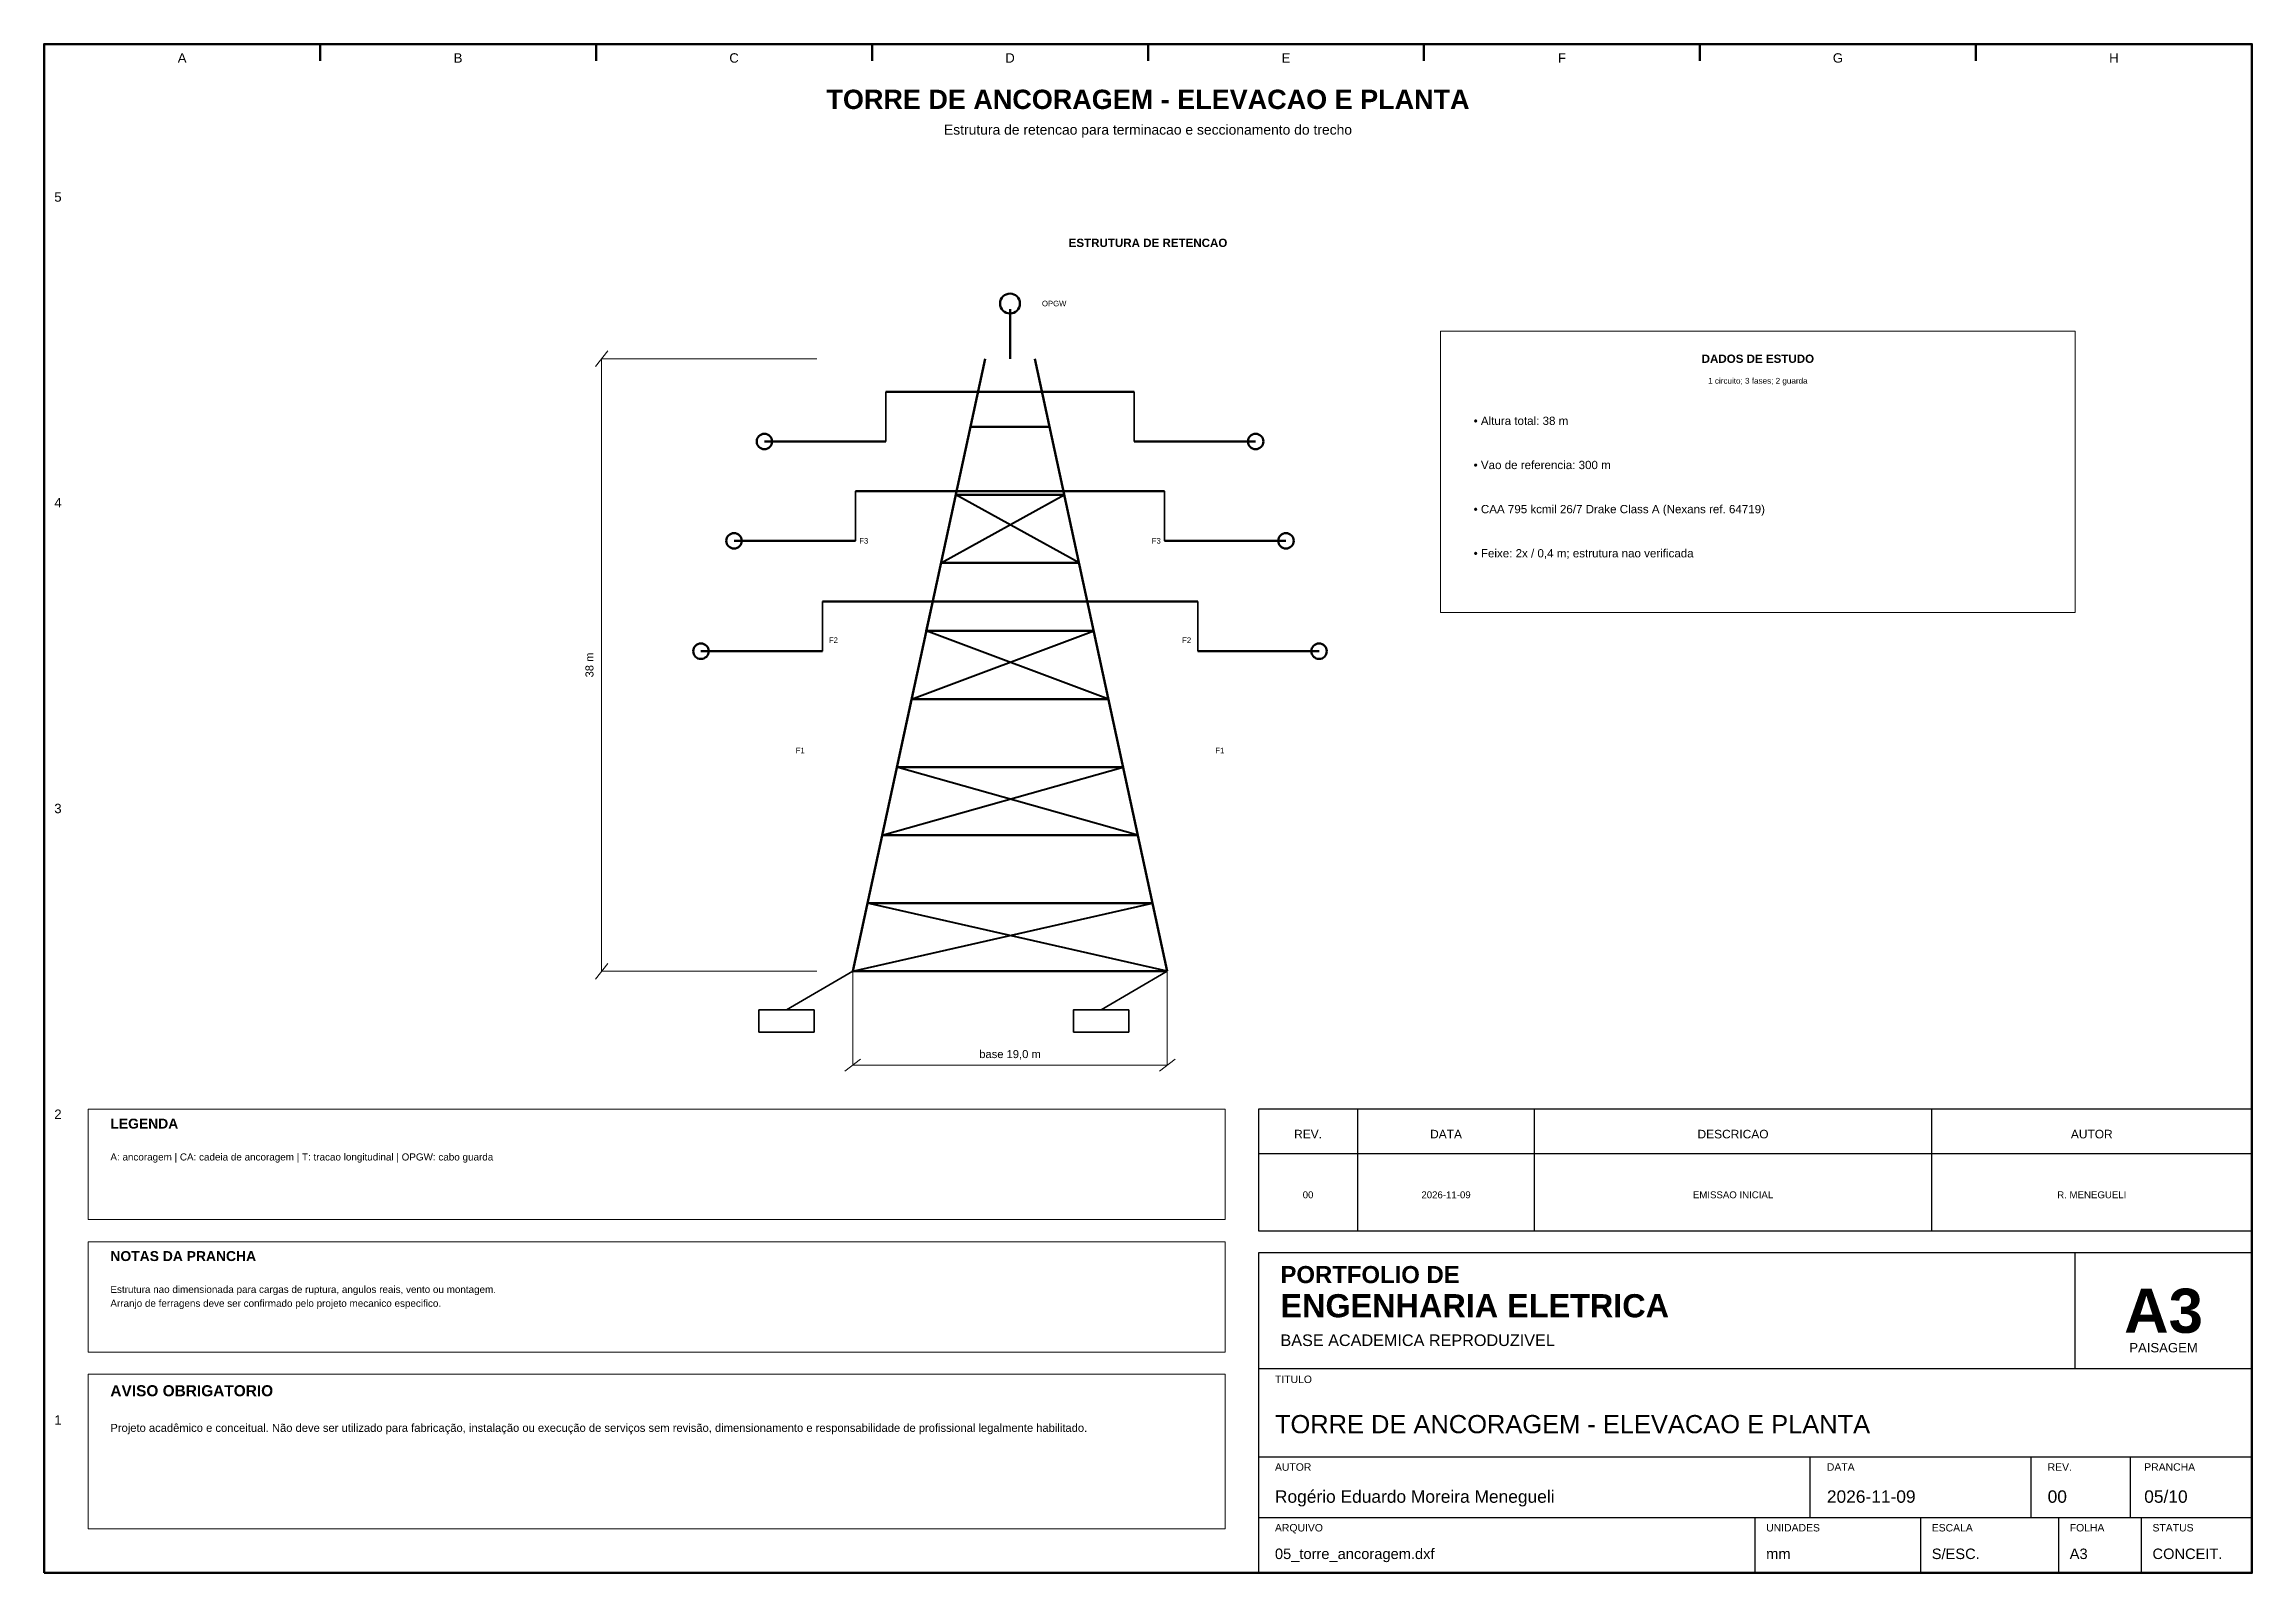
# Model space of a CAD drawing. Header units: millimetres. Extents: x 10 to 410, y 10 to 287.
import ezdxf
from ezdxf.enums import TextEntityAlignment as Align

# ---------------------------------------------------------------- set-up
doc = ezdxf.new("R2010")
doc.units = ezdxf.units.MM
for name, color, linetype, lineweight in [('00_MOLDURA', 7, 'CONTINUOUS', 50), ('01_CARIMBO', 7, 'CONTINUOUS', 25), ('02_TEXTO', 7, 'CONTINUOUS', 18), ('03_COTAS', 5, 'CONTINUOUS', 18), ('04_EQUIPAMENTOS', 250, 'CONTINUOUS', 35), ('05_POTENCIA', 1, 'CONTINUOUS', 50), ('08_CABOS', 160, 'CONTINUOUS', 35), ('11_ARQUITETURA', 8, 'CONTINUOUS', 18), ('12_LEGENDA', 7, 'CONTINUOUS', 18), ('13_NOTAS', 7, 'CONTINUOUS', 18)]:
    doc.layers.add(name, color=color, linetype=linetype, lineweight=lineweight)
doc.styles.add('PORTFOLIO_TEXTO', font='arial.ttf')
doc.styles.add('PORTFOLIO_TITULO', font='arialbd.ttf', dxfattribs={"width": 0.92})

# ---------------------------------------------------------------- blocks, each defined once
blk = doc.blocks.new('CARIMBO_A3')
at = {"layer": '01_CARIMBO'}
for p, q in [((148, 37), (148, 58)), ((0, 37), (180, 37)), ((0, 21), (180, 21)), ((100, 10), (100, 21)), ((140, 10), (140, 21)), ((158, 10), (158, 21)), ((0, 10), (180, 10)), ((90, 0), (90, 10)), ((120, 0), (120, 10)), ((145, 0), (145, 10)), ((160, 0), (160, 10))]:
    blk.add_line(p, q, dxfattribs=at)
blk.add_lwpolyline([(0, 0), (180, 0), (180, 58), (0, 58)], close=True, dxfattribs=at)
at = {"layer": '01_CARIMBO', "style": 'PORTFOLIO_TEXTO'}
for s, p in [('TITULO', (3, 34.4)), ('AUTOR', (3, 18.5)), ('DATA', (103, 18.5)), ('REV.', (143, 18.5)), ('PRANCHA', (160.5, 18.5)), ('ARQUIVO', (3, 7.5)), ('UNIDADES', (92, 7.5)), ('ESCALA', (122, 7.5)), ('FOLHA', (147, 7.5)), ('STATUS', (162, 7.5))]:
    blk.add_text(s, height=1.35, dxfattribs=at).set_placement(p)
at = {"layer": '02_TEXTO'}
for s, height, style, p in [('PORTFOLIO DE', 3.1, 'PORTFOLIO_TITULO', (4, 52.5)), ('ENGENHARIA ELETRICA', 4.2, 'PORTFOLIO_TITULO', (4, 46.3)), ('BASE ACADEMICA REPRODUZIVEL', 2.1, 'PORTFOLIO_TEXTO', (4, 41.1))]:
    blk.add_text(s, height=height, dxfattribs=dict(at, style=style)).set_placement(p)
for s, height, style, p in [('A3', 8, 'PORTFOLIO_TITULO', (164, 47.5)), ('PAISAGEM', 1.7, 'PORTFOLIO_TEXTO', (164, 40.8))]:
    blk.add_text(s, height=height, dxfattribs=dict(at, style=style)).set_placement(p, align=Align.MIDDLE_CENTER)
at = {"layer": '02_TEXTO', "style": 'PORTFOLIO_TEXTO'}
for tag, p, height in [('TITULO', (3, 25.3), 3.3), ('AUTOR', (3, 12.7), 2.25), ('DATA', (103, 12.7), 2.25), ('REVISAO', (143, 12.7), 2.25), ('PRANCHA', (160.5, 12.7), 2.25), ('ARQUIVO', (3, 2.5), 1.9), ('UNIDADES', (92, 2.5), 1.9), ('ESCALA', (122, 2.5), 1.9), ('FOLHA', (147, 2.5), 1.9), ('STATUS', (162, 2.5), 1.9)]:
    blk.add_attdef(tag, p, '', height=height, dxfattribs=at)

msp = doc.modelspace()

# ---------------------------------------------------------------- linework, layer by layer
at = {"layer": '00_MOLDURA'}
for p, q in [((60, 287), (60, 284)), ((110, 287), (110, 284)), ((160, 287), (160, 284)), ((210, 287), (210, 284)), ((260, 287), (260, 284)), ((310, 287), (310, 284)), ((360, 287), (360, 284))]:
    msp.add_line(p, q, dxfattribs=at)
msp.add_lwpolyline([(10, 10), (410, 10), (410, 287), (10, 287)], close=True, dxfattribs=at)
at = {"layer": '01_CARIMBO'}
for p, q in [((248, 72), (248, 94)), ((280, 72), (280, 94)), ((352, 72), (352, 94)), ((230, 86), (410, 86))]:
    msp.add_line(p, q, dxfattribs=at)
msp.add_lwpolyline([(230, 72), (410, 72), (410, 94), (230, 94)], close=True, dxfattribs=at)
at = {"layer": '03_COTAS'}
for p, q in [((109.9, 228.6), (112.1, 231.4)), ((150, 230), (111, 230)), ((111, 119), (111, 230)), ((109.9, 117.6), (112.1, 120.4)), ((150, 119), (111, 119)), ((156.5, 119), (156.5, 102)), ((213.5, 119), (213.5, 102)), ((155.1, 100.9), (157.9, 103.1)), ((156.5, 102), (213.5, 102)), ((212.1, 100.9), (214.9, 103.1))]:
    msp.add_line(p, q, dxfattribs=at)
at = {"layer": '04_EQUIPAMENTOS', "lineweight": 70}
for p, q in [((180.5, 230), (156.5, 119)), ((189.5, 230), (213.5, 119)), ((156.5, 119), (213.5, 119))]:
    msp.add_line(p, q, dxfattribs=at)
at = {"layer": '04_EQUIPAMENTOS', "lineweight": 60}
for p, q in [((162.5, 224), (207.5, 224)), ((157, 206), (213, 206)), ((151, 186), (219, 186))]:
    msp.add_line(p, q, dxfattribs=at)
at = {"layer": '04_EQUIPAMENTOS'}
for p, q in [((162.5, 224), (162.5, 215)), ((207.5, 224), (207.5, 215)), ((157, 206), (157, 197)), ((213, 206), (213, 197)), ((151, 186), (151, 177)), ((219, 186), (219, 177)), ((156.5, 119), (144.5, 112)), ((213.5, 119), (201.5, 112))]:
    msp.add_line(p, q, dxfattribs=at)
at = {"layer": '04_EQUIPAMENTOS', "lineweight": 40}
for p, q in [((175.17, 205.33), (177.83, 217.67)), ((194.83, 205.33), (192.17, 217.67)), ((172.5, 193), (194.83, 205.33)), ((197.5, 193), (175.17, 205.33)), ((169.83, 180.67), (172.5, 193)), ((200.17, 180.67), (197.5, 193)), ((167.17, 168.33), (200.17, 180.67)), ((202.83, 168.33), (169.83, 180.67)), ((164.5, 156), (167.17, 168.33)), ((205.5, 156), (202.83, 168.33)), ((161.83, 143.67), (205.5, 156)), ((208.17, 143.67), (164.5, 156)), ((159.17, 131.33), (161.83, 143.67)), ((210.83, 131.33), (208.17, 143.67)), ((156.5, 119), (210.83, 131.33)), ((213.5, 119), (159.17, 131.33))]:
    msp.add_line(p, q, dxfattribs=at)
at = {"layer": '04_EQUIPAMENTOS', "lineweight": 50}
for p, q in [((177.83, 217.67), (192.17, 217.67)), ((175.17, 205.33), (194.83, 205.33)), ((172.5, 193), (197.5, 193)), ((169.83, 180.67), (200.17, 180.67)), ((167.17, 168.33), (202.83, 168.33)), ((164.5, 156), (205.5, 156)), ((161.83, 143.67), (208.17, 143.67)), ((159.17, 131.33), (210.83, 131.33))]:
    msp.add_line(p, q, dxfattribs=at)
at = {"layer": '04_EQUIPAMENTOS'}
for points in [[(139.5, 108), (149.5, 108), (149.5, 112), (139.5, 112)], [(196.5, 108), (206.5, 108), (206.5, 112), (196.5, 112)]]:
    msp.add_lwpolyline(points, close=True, dxfattribs=at)
at = {"layer": '05_POTENCIA'}
for p, q in [((185, 230), (185, 239)), ((152.5, 215), (140.5, 215)), ((162.5, 215), (152.5, 215)), ((207.5, 215), (217.5, 215)), ((217.5, 215), (229.5, 215)), ((147, 197), (135, 197)), ((157, 197), (147, 197)), ((213, 197), (223, 197)), ((223, 197), (235, 197)), ((141, 177), (129, 177)), ((151, 177), (141, 177)), ((219, 177), (229, 177)), ((229, 177), (241, 177))]:
    msp.add_line(p, q, dxfattribs=at)
for centre, radius in [((185, 240), 1.8), ((140.5, 215), 1.4), ((229.5, 215), 1.4), ((135, 197), 1.4), ((235, 197), 1.4), ((129, 177), 1.4), ((241, 177), 1.4)]:
    msp.add_circle(centre, radius, dxfattribs=at)
at = {"layer": '11_ARQUITETURA'}
msp.add_lwpolyline([(263, 184), (378, 184), (378, 235), (263, 235)], close=True, dxfattribs=at)
at = {"layer": '12_LEGENDA'}
msp.add_lwpolyline([(18, 74), (224, 74), (224, 94), (18, 94)], close=True, dxfattribs=at)
at = {"layer": '13_NOTAS'}
for points in [[(18, 50), (224, 50), (224, 70), (18, 70)], [(18, 18), (224, 18), (224, 46), (18, 46)]]:
    msp.add_lwpolyline(points, close=True, dxfattribs=at)

# ---------------------------------------------------------------- block references
at = {"layer": '01_CARIMBO'}
msp.add_blockref('CARIMBO_A3', (230, 10), dxfattribs=at).add_auto_attribs({'TITULO': 'TORRE DE ANCORAGEM - ELEVACAO E PLANTA', 'AUTOR': 'Rogério Eduardo Moreira Menegueli', 'DATA': '2026-11-09', 'REVISAO': '00', 'PRANCHA': '05/10', 'ARQUIVO': '05_torre_ancoragem.dxf', 'UNIDADES': 'mm', 'ESCALA': 'S/ESC.', 'FOLHA': 'A3', 'STATUS': 'CONCEIT.'})

# ---------------------------------------------------------------- texts
at = {"layer": '00_MOLDURA', "style": 'PORTFOLIO_TEXTO'}
for s, p in [('A', (35, 284.5)), ('B', (85, 284.5)), ('C', (135, 284.5)), ('D', (185, 284.5)), ('E', (235, 284.5)), ('F', (285, 284.5)), ('G', (335, 284.5)), ('H', (385, 284.5)), ('5', (12.5, 259.3)), ('4', (12.5, 203.9)), ('3', (12.5, 148.5)), ('2', (12.5, 93.1)), ('1', (12.5, 37.7))]:
    msp.add_text(s, height=1.7, dxfattribs=at).set_placement(p, align=Align.MIDDLE_CENTER)
at = {"layer": '01_CARIMBO', "style": 'PORTFOLIO_TEXTO'}
for s, p in [('REV.', (239, 89.5)), ('DATA', (264, 89.5)), ('DESCRICAO', (316, 89.5)), ('AUTOR', (381, 89.5))]:
    msp.add_text(s, height=1.55, dxfattribs=at).set_placement(p, align=Align.MIDDLE_CENTER)
at = {"layer": '02_TEXTO'}
for s, height, style, p in [('TORRE DE ANCORAGEM - ELEVACAO E PLANTA', 3.5, 'PORTFOLIO_TITULO', (210, 277)), ('Estrutura de retencao para terminacao e seccionamento do trecho', 1.8, 'PORTFOLIO_TEXTO', (210, 271.5)), ('1 circuito; 3 fases; 2 guarda', 1.05, 'PORTFOLIO_TEXTO', (320.5, 226)), ('00', 1.25, 'PORTFOLIO_TEXTO', (239, 78.5)), ('2026-11-09', 1.25, 'PORTFOLIO_TEXTO', (264, 78.5)), ('EMISSAO INICIAL', 1.25, 'PORTFOLIO_TEXTO', (316, 78.5)), ('R. MENEGUELI', 1.25, 'PORTFOLIO_TEXTO', (381, 78.5))]:
    msp.add_text(s, height=height, dxfattribs=dict(at, style=style)).set_placement(p, align=Align.MIDDLE_CENTER)
at = {"layer": '02_TEXTO', "style": 'PORTFOLIO_TEXTO'}
for s, p in [('• Altura total: 38 m', (269, 218)), ('• Vao de referencia: 300 m', (269, 210)), ('• CAA 795 kcmil 26/7 Drake Class A (Nexans ref. 64719)', (269, 202)), ('• Feixe: 2x / 0,4 m; estrutura nao verificada', (269, 194))]:
    msp.add_text(s, height=1.5, dxfattribs=at).set_placement(p)
at = {"layer": '03_COTAS', "style": 'PORTFOLIO_TEXTO'}
msp.add_text('38 m', height=1.45, rotation=90, dxfattribs=at).set_placement((108.8, 174.5), align=Align.MIDDLE_CENTER)
msp.add_text('base 19,0 m', height=1.45, dxfattribs=at).set_placement((185, 104), align=Align.MIDDLE_CENTER)
at = {"layer": '04_EQUIPAMENTOS', "style": 'PORTFOLIO_TITULO'}
msp.add_text('ESTRUTURA DE RETENCAO', height=1.5, dxfattribs=at).set_placement((210, 251), align=Align.MIDDLE_CENTER)
at = {"layer": '05_POTENCIA', "style": 'PORTFOLIO_TEXTO'}
for s, p in [('F3', (158.5, 197)), ('F3', (211.5, 197)), ('F2', (153, 179)), ('F2', (217, 179)), ('F1', (147, 159)), ('F1', (223, 159))]:
    msp.add_text(s, height=1, dxfattribs=at).set_placement(p, align=Align.MIDDLE_CENTER)
at = {"layer": '08_CABOS', "style": 'PORTFOLIO_TEXTO'}
msp.add_text('OPGW', height=1, dxfattribs=at).set_placement((193, 240), align=Align.MIDDLE_CENTER)
at = {"layer": '11_ARQUITETURA', "style": 'PORTFOLIO_TITULO'}
msp.add_text('DADOS DE ESTUDO', height=1.5, dxfattribs=at).set_placement((320.5, 230), align=Align.MIDDLE_CENTER)
at = {"layer": '12_LEGENDA', "style": 'PORTFOLIO_TITULO'}
msp.add_text('LEGENDA', height=1.8, dxfattribs=at).set_placement((22, 90.5))
at = {"layer": '12_LEGENDA', "insert": (22, 86), "char_height": 1.28, "width": 198, "attachment_point": 1, "line_spacing_factor": 1.18, "style": 'PORTFOLIO_TEXTO'}
msp.add_mtext('A: ancoragem | CA: cadeia de ancoragem | T: tracao longitudinal | OPGW: cabo guarda', dxfattribs=at)
at = {"layer": '13_NOTAS', "style": 'PORTFOLIO_TITULO'}
for s, height, p in [('NOTAS DA PRANCHA', 1.8, (22, 66.5)), ('AVISO OBRIGATORIO', 2, (22, 42))]:
    msp.add_text(s, height=height, dxfattribs=at).set_placement(p)
at = {"layer": '13_NOTAS', "width": 198, "attachment_point": 1, "line_spacing_factor": 1.18, "style": 'PORTFOLIO_TEXTO'}
for s, insert, char_height in [('Estrutura nao dimensionada para cargas de ruptura, angulos reais, vento ou montagem.\\PArranjo de ferragens deve ser confirmado pelo projeto mecanico especifico.', (22, 62), 1.28), ('Projeto acadêmico e conceitual. Não deve ser utilizado para fabricação, instalação ou execução de serviços sem revisão, dimensionamento e responsabilidade de profissional legalmente habilitado.', (22, 37), 1.45)]:
    msp.add_mtext(s, dxfattribs=dict(at, insert=insert, char_height=char_height))

doc.saveas('drawing.dxf')
